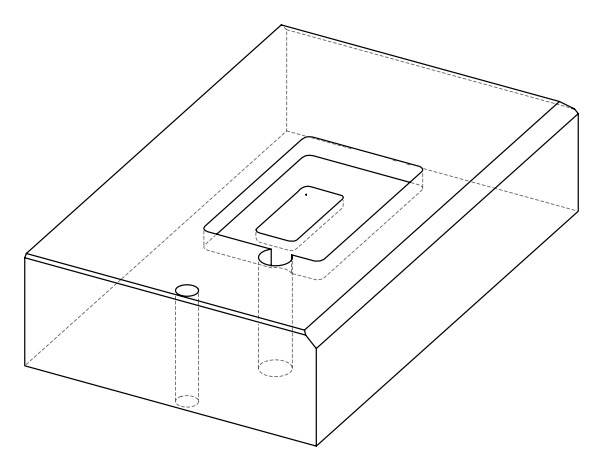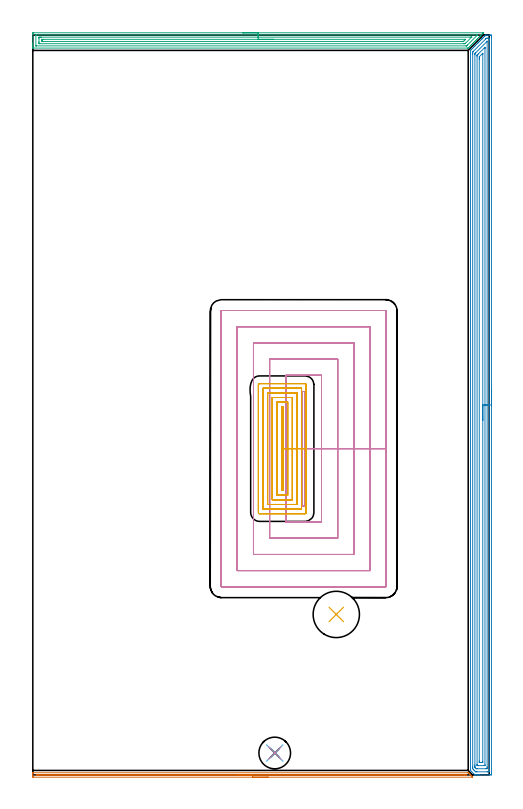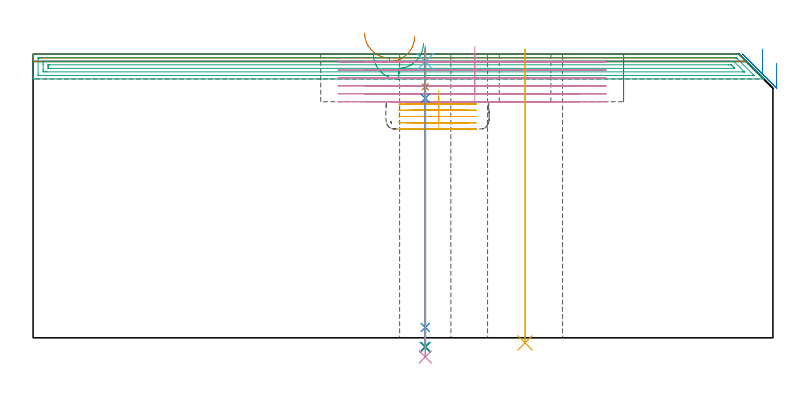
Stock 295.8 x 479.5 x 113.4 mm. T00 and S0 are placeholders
(PLAN: 11 operations, 8 tool changes, 73.6 min)
(1 AREA_MILL | FG_CHAMFER_SURFACE | UGT0205_001 | 4.67 min | 1203 mm3)
(2 AREA_MILL_1 | FG_CHAMFER_SURFACE_1 | UGT0205_001 | 19.31 min | 44334 mm3)
(3 AREA_MILL_2 | FG_CHAMFER_SURFACE_2 | UGT0205_001 | 9.41 min | 14015 mm3)
(4 MILL_RECTANGULAR_POCKET | POCKET_RECTANGULAR_STRAIGHT | UGT0201_103 | Follow Part, ap 3.5, ae 75% | 27.33 min | 443382 mm3)
(5 MILL_RECTANGULAR_POCKET_1 | POCKET_RECTANGULAR_STRAIGHT_1 | UGT0201_089 | Follow Part, ap 2.5, ae 75% | 10.82 min | 41368 mm3)
(6 SPOT_DRILL | STEP1HOLE | NXT0321_9005460120000 | 0.05 min | 134 mm3)
(7 DRILL_BLIND_HOLE_INTO_CENTER | STEP1HOLE | NXT0301_058 | 0.06 min | 561 mm3)
(8 GUN_DRILL_THROUGH_HOLE | STEP1HOLE | UGT0307_005 | 0.54 min | 5471 mm3)
(9 DRILL_TO_ENLARGE_THROUGH_HOLE | STEP1HOLE | NXT0301_101 | 0.48 min | 8773 mm3)
(10 DRILL_TO_ENLARGE_THROUGH_HOLE_1 | STEP1HOLE | UGT0301_050 | 0.49 min | 22373 mm3)
(11 INDEXABLE_INSERT_DRILL_THROUGH_HOLE_FROM_SOLID | STEP1HOLE_1 | NXT0302_031 | 0.47 min | 78974 mm3)
(TOOL UGT0205_001 | Chamfer Mill 20 x 3 x 45 deg. | D20 FL50 Z2)
(TOOL UGT0201_103 | End Mill 14 mm | D14 FL19 Z2)
(TOOL UGT0201_089 | End mill 10 mm | D10 R3 FL22 Z4)
(TOOL NXT0321_9005460120000 | NC Spot Drill, 142deg, 12mm, Carbide, Uncoated | D12 PA142 FL30 Z2)
(TOOL NXT0301_058 | Carbide Drill 8.7mm [860.1-0870-026A1-MM 2214] | D8.7 PA140 FL47 Z2)
(TOOL UGT0307_005 | Gun Drill 8.3 mm | D8.3 PA130 FL24 Z1)
(TOOL NXT0301_101 | Carbide Drill 13mm [860.1-1300-104A1-MM 2214] | D13 PA140 FL123 Z2)
(TOOL UGT0301_050 | Twist Drill 20.5 mm | D20.5 PA118 FL145 Z2)
(TOOL NXT0302_031 | Index. Insert Drill 30mm [880-D3000L32-05] | D30 PA176 FL150 Z2)
(OP 1 AREA_MILL)
G17 G21 G94 G90
T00 M6
G54
G17 G0 G90 X152.55 Y-1.5 S1061 M3
G43 Z123.4 H0
Z120.5
G94 G1 X152.512 Z119.628 F250.
X152.398 Z118.764
X152.209 Z117.912
X151.947 Z117.08
X151.613 Z116.274
X151.21 Z115.5
X150.742 Z114.764
X150.21 Z114.072
X149.621 Z113.429
X148.978 Z112.84
X148.286 Z112.309
X147.55 Z111.84
X146.776 Z111.437
X145.97 Z111.103
X145.138 Z110.841
X144.286 Z110.652
X143.422 Z110.538
X142.55 Z110.5
X0.609
X0.444 Y-1.499 Z110.501
X0.002 Y-1.491 Z110.505
X0. Y-1.263 Z110.734
Y-0.939 Z111.057
Y-0.374 Z111.622
Y-0.05 Z111.945
Y0.598 Z112.598
Y0.991 Z112.991
X0.007 Y1.359 Z113.351
X0.01 Y1.405 Z113.395
X0.159 Y1.4 Z113.4
X281.813
X282.205 Y1.394 Z113.392
X282.278 Y1.322 Z113.322
X282.317 Y1.284 Z113.282
X282.706 Y0.896 Z112.893
X282.762 Y0.839 Z112.836
X282.817 Y0.784 Z112.783
X283.003 Y0.597 Z112.596
X283.059 Y0.543 Z112.54
X283.112 Y0.489 Z112.488
X283.301 Y0.3 Z112.299
X283.355 Y0.246 Z112.243
X283.407 Y0.193 Z112.192
X283.598 Y0.002 Z112.001
X283.651 Y-0.05 Z111.947
X283.702 Y-0.102 Z111.897
X283.896 Y-0.295 Z111.704
X283.948 Y-0.346 Z111.651
X283.998 Y-0.397 Z111.602
X284.193 Y-0.593 Z111.406
X284.244 Y-0.643 Z111.354
X284.293 Y-0.692 Z111.307
X284.491 Y-0.89 Z111.109
X284.541 Y-0.939 Z111.058
X284.682 Y-1.082 Z110.918
X284.788 Y-1.188 Z110.811
X284.985 Y-1.384 Z110.614
X285.086 Y-1.486 Z110.511
X285.088 Y-1.495 Z110.502
X285.086 Y-1.499 Z110.499
X284.866 Y-1.5 Z110.5
X142.55
Y-0.086 Z111.914
X3.323
X2.428 Y-0.084 Z111.916
X2.395 Y-0.081 Z111.919
X2.072 Y-0.05 Z111.95
X2.363 Y-0.018 Z111.982
X2.395 Y-0.017 Z111.983
X3.251 Y-0.014 Z111.986
X279.992
X280.887 Y-0.017 Z111.983
X280.92 Y-0.02 Z111.98
X281.151 Y-0.05 Z111.95
X280.95 Y-0.08 Z111.92
X280.92 Y-0.082 Z111.918
X280.063 Y-0.086 Z111.914
X142.55
X141.678 Z111.952
X140.814 Z112.066
X139.962 Z112.255
X139.13 Z112.517
X138.324 Z112.851
X137.55 Z113.254
X136.814 Z113.723
X136.122 Z114.254
X135.479 Z114.843
X134.89 Z115.486
X134.358 Z116.179
X133.89 Z116.914
X133.487 Z117.688
X133.153 Z118.494
X132.891 Z119.326
X132.702 Z120.178
X132.588 Z121.043
X132.55 Z121.914
G0 Z123.4
M5
M2
(OP 2 AREA_MILL_1)
G17 G21 G94 G90
T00 M6
G54
G17 G0 G90 X297.3 Y249.75 S1061 M3
G43 Z123.4 H0
Z109.8
G94 G1 Y249.712 Z108.928 F250.
Y249.598 Z108.063
Y249.409 Z107.212
Y249.147 Z106.38
Y248.813 Z105.574
Y248.41 Z104.8
Y247.942 Z104.064
Y247.41 Z103.372
Y246.821 Z102.729
Y246.178 Z102.14
Y245.486 Z101.608
Y244.75 Z101.14
Y243.976 Z100.737
Y243.17 Z100.403
Y242.338 Z100.141
Y241.486 Z99.952
Y240.622 Z99.838
Y239.75 Z99.8
Y0.947
X297.299 Y0.626 Z99.801
X297.294 Y0.059 Z99.804
X297.292 Y0.008 Z99.806
X296.73 Y0.004 Z100.368
X296.106 Y0. Z100.991
X289.61 Z107.484
X289.077 Z108.02
X288.72 Z108.376
X288.187 Z108.909
X287.83 Z109.265
X286.851 Z110.249
X286.592 Y0.01 Z110.504
X286.495 Y0.105 Z110.602
X286.42 Y0.179 Z110.678
X283.795 Y2.806 Z113.303
X283.706 Y2.898 Z113.392
X283.7 Y3.308 Z113.4
Y469.488
X283.704 Y469.595 Z113.389
X283.745 Y469.647 Z113.351
X284.087 Y469.987 Z113.013
X284.715 Y470.617 Z112.381
X284.928 Y470.829 Z112.171
X284.965 Y470.865 Z112.135
X285.605 Y471.507 Z111.491
X285.843 Y471.744 Z111.256
X286.495 Y472.397 Z110.601
X286.716 Y472.617 Z110.383
X287.385 Y473.287 Z109.711
X287.6 Y473.5 Z109.5
X288.275 Y474.177 Z108.821
X288.478 Y474.378 Z108.622
X288.504 Y474.404 Z108.596
X289.165 Y475.067 Z107.931
X289.356 Y475.256 Z107.744
X289.398 Y475.298 Z107.702
X290.055 Y475.957 Z107.042
X290.234 Y476.135 Z106.865
X290.292 Y476.192 Z106.808
X290.945 Y476.847 Z106.152
X291.113 Y477.013 Z105.987
X291.186 Y477.086 Z105.914
X291.835 Y477.736 Z105.262
X291.991 Y477.891 Z105.109
X292.08 Y477.98 Z105.02
X292.725 Y478.626 Z104.372
X292.869 Y478.769 Z104.231
X292.974 Y478.874 Z104.126
X293.17 Y479.071 Z103.928
X293.271 Y479.172 Z103.827
X293.477 Y479.378 Z103.622
X293.571 Y479.47 Z103.527
X293.603 Y479.493 Z103.496
X293.615 Y479.5 Z103.484
X294.95 Z102.145
X296.196 Z100.901
X296.73 Y479.497 Z100.365
X297.291 Y479.492 Z99.805
X297.293 Y479.44 Z99.803
X297.299 Y478.874 Z99.801
X297.3 Y478.301 Z99.8
Y239.75
X295.886 Z101.214
Y3.262
X295.882 Y2.414 Z101.218
X295.88 Y2.373 Z101.22
X295.84 Y2.01 Z101.26
X295.359 Y2.002 Z101.741
X294.95 Y2.001 Z102.15
X294.472 Y2. Z102.628
X287.83 Y2.001 Z109.27
X287.349 Y2.003 Z109.751
X287.147 Y2.01 Z109.953
X287.043 Y2.018 Z110.057
X286.94 Y2.117 Z110.16
X286.637 Y2.414 Z110.463
X286.05 Y3. Z111.05
X285.744 Y3.308 Z111.356
X285.16 Y3.901 Z111.94
X285.121 Y4.202 Z111.979
X285.118 Y4.244 Z111.982
X285.114 Y5.096 Z111.986
Y5.142
Y467.299
X285.117 Y468.147 Z111.983
X285.119 Y468.188 Z111.981
X285.16 Y468.599 Z111.94
X285.378 Y468.823 Z111.722
X285.591 Y469.041 Z111.509
X293.402 Y476.853 Z103.698
X293.637 Y477.086 Z103.463
X293.853 Y477.294 Z103.247
X294.06 Y477.49 Z103.04
X294.54 Y477.497 Z102.56
X294.95 Y477.498 Z102.15
X295.431 Y477.497 Z101.669
X295.84 Y477.49 Z101.26
X295.88 Y477.086 Z101.22
X295.883 Y477.043 Z101.217
X295.886 Y476.192 Z101.214
Y476.146
Y239.75
X294.472 Z102.628
X294.471 Y5.096 Z102.629
X294.469 Y4.685 Z102.631
X294.464 Y4.202 Z102.636
X294.455 Y4.01 Z102.645
X294.258 Y4.003 Z102.842
X294.06 Y4.001 Z103.04
X293.371 Y4. Z103.729
X288.031 Z109.069
X287.83 Y4.002 Z109.27
X287.629 Y4.007 Z109.471
X287.5 Y4.011 Z109.6
X287.433 Y4.073 Z109.667
X287.299 Y4.202 Z109.801
X286.94 Y4.561 Z110.16
X286.675 Y4.832 Z110.425
X286.545 Y4.966 Z110.555
X286.536 Y5.096 Z110.565
X286.531 Y5.506 Z110.569
X286.529 Y5.99 Z110.571
Y6.403
Y466.772
X286.531 Y467.253 Z110.569
X286.534 Y467.459 Z110.566
X286.535 Y467.508 Z110.565
X286.553 Y467.542 Z110.547
X286.601 Y467.593 Z110.499
X286.94 Y467.94 Z110.16
X287.043 Y468.044 Z110.057
X294.361 Y475.362 Z102.739
X294.418 Y475.416 Z102.682
X294.458 Y475.45 Z102.642
X294.467 Y475.455 Z102.633
X294.468 Y475.452 Z102.632
X294.47 Y475.424 Z102.63
X294.471 Y475.355 Z102.629
X294.472 Y475.298 Z102.628
Y239.75
X293.057 Z104.043
Y6.883
X293.051 Y6.109 Z104.049
X293.043 Y6.01 Z104.057
X292.939 Y6.007 Z104.161
X292.72 Y6.003 Z104.38
X292.28 Y6. Z104.82
X288.72 Z108.38
X288.277 Y6.003 Z108.823
X288.06 Y6.007 Z109.04
X287.958 Y6.01 Z109.142
X287.95 Y6.08 Z109.15
X287.943 Y6.77 Z109.157
Y6.883
Y465.465
X287.944 Y466.245 Z109.156
X287.946 Y466.359 Z109.154
X287.95 Y466.455 Z109.15
X287.958 Y466.498 Z109.142
X287.994 Y466.537 Z109.106
X288.114 Y466.662 Z108.986
X288.265 Y466.816 Z108.835
X288.701 Y467.253 Z108.399
X292.82 Y471.371 Z104.28
X292.925 Y471.475 Z104.175
X293.019 Y471.563 Z104.081
X293.048 Y471.588 Z104.052
X293.051 Z104.049
X293.053 Y471.566 Z104.047
X293.055 Y471.475 Z104.045
X293.057 Y470.942 Z104.043
Y470.829
Y239.75
X291.643 Z105.457
Y8.671
X291.641 Y8.419 Z105.459
X291.637 Y8.163 Z105.463
X291.634 Y8.01 Z105.466
X291.557 Y8.007 Z105.543
X291.39 Y8.003 Z105.71
X291.168 Y8. Z105.932
X290.5 Z106.6
X290.278 Z106.822
X289.61 Y8.003 Z107.49
X289.382 Y8.007 Z107.718
X289.363 Y8.018 Z107.737
X289.361 Y8.027 Z107.739
X289.358 Y8.671 Z107.742
X289.357 Y8.925 Z107.743
Y463.931
X289.359 Y464.571 Z107.741
X289.36 Y464.822 Z107.74
X289.37 Y465.465 Z107.73
X289.489 Y465.587 Z107.611
X289.61 Y465.711 Z107.49
X291.39 Y467.491 Z105.71
X291.51 Y467.607 Z105.59
X291.591 Y467.682 Z105.509
X291.637 Y467.721 Z105.463
X291.638 Y467.676 Z105.462
X291.641 Y467.507 Z105.459
X291.643 Y467.253 Z105.457
Y466.999
Y239.75
Y238.878 Z105.495
Y238.014 Z105.609
Y237.162 Z105.798
Y236.33 Z106.06
Y235.524 Z106.394
Y234.75 Z106.797
Y234.014 Z107.265
Y233.322 Z107.796
Y232.679 Z108.386
Y232.09 Z109.029
Y231.558 Z109.721
Y231.09 Z110.457
Y230.687 Z111.231
Y230.353 Z112.037
Y230.091 Z112.869
Y229.902 Z113.72
Y229.788 Z114.585
Y229.75 Z115.457
G0 Z123.4
M5
M2
(OP 3 AREA_MILL_2)
G17 G21 G94 G90
T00 M6
G54
G17 G0 G90 X136.05 Y481. S1061 M3
G43 Z123.4 H0
Z113.5
G94 G1 X136.088 Z112.628 F250.
X136.202 Z111.763
X136.391 Z110.912
X136.653 Z110.08
X136.987 Z109.274
X137.39 Z108.5
X137.858 Z107.764
X138.39 Z107.072
X138.979 Z106.429
X139.622 Z105.84
X140.314 Z105.308
X141.05 Z104.84
X141.824 Z104.437
X142.63 Z104.103
X143.462 Z103.841
X144.314 Z103.652
X145.178 Z103.538
X146.05 Z103.5
X291.845
X292.091 Y480.998 Z103.501
X292.092 Y480.997 Z103.502
X292.091 Y480.991 Z103.508
X291.794 Y480.694 Z103.806
X291.583 Y480.481 Z104.015
X290.961 Y479.861 Z104.639
X290.902 Y479.801 Z104.698
X290.697 Y479.595 Z104.901
X290.092 Y478.992 Z105.507
X290.009 Y478.909 Z105.59
X289.811 Y478.709 Z105.787
X289.224 Y478.124 Z106.376
X289.117 Y478.016 Z106.482
X288.924 Y477.823 Z106.673
X288.355 Y477.255 Z107.245
X288.225 Y477.124 Z107.374
X288.038 Y476.936 Z107.56
X287.487 Y476.387 Z108.113
X287.152 Y476.05 Z108.446
X286.618 Y475.518 Z108.982
X286.266 Y475.164 Z109.332
X285.749 Y474.649 Z109.85
X285.379 Y474.278 Z110.219
X284.881 Y473.781 Z110.719
X284.493 Y473.391 Z111.105
X284.012 Y472.912 Z111.588
X283.607 Y472.505 Z111.991
X283.144 Y472.044 Z112.456
X282.721 Y471.619 Z112.878
X282.203 Y471.104 Z113.396
X282.2 Y471.103 Z113.397
X281.681 Y471.1 Z113.4
X0.157
X0.01 Y471.103 Z113.388
X0.008 Y471.125 Z113.366
X0. Y471.466 Z113.033
Y471.88 Z112.619
Y472.505 Z111.99
Y473.704 Z110.793
Y474.278 Z110.216
Y480.194 Z104.303
X0.003 Y480.481 Z104.016
X0.008 Y480.992 Z103.506
X0.087 Y480.994 Z103.503
X0.604 Y481. Z103.5
X146.05
Y479.586 Z104.914
X287.937
X288.135 Y479.581 Z104.919
X288.217 Y479.579 Z104.921
X288.202 Y479.558 Z104.942
X288.177 Y479.529 Z104.971
X288.087 Y479.437 Z105.063
X288.013 Y479.362 Z105.138
X281.681 Y473.031 Z111.469
X281.416 Y472.768 Z111.732
X281.203 Y472.561 Z111.939
X281.166 Y472.528 Z111.972
X281.119 Y472.521 Z111.979
X281.009 Y472.518 Z111.982
X280.789 Y472.514 Z111.986
X2.388
X2.166 Y472.516 Z111.984
X2.06 Y472.519 Z111.981
X2.016 Y472.521 Z111.979
X2.01 Y472.552 Z111.948
X2.005 Y472.649 Z111.851
X2.001 Y472.89 Z111.61
Y479.093 Z105.407
X2.008 Y479.48 Z105.02
X2.012 Y479.579 Z104.921
X2.058 Y479.582 Z104.918
X2.167 Y479.584 Z104.916
X2.388 Y479.586 Z104.914
X146.05
Y478.172 Z106.328
X283.466 Y478.171 Z106.329
X284.007
X284.136 Y478.169 Z106.331
X284.358 Y478.164 Z106.336
Y478.162 Z106.338
Y478.159 Z106.341
X280.477 Y474.278 Z110.222
X280.184 Y473.992 Z110.508
X280.14 Y473.951 Z110.549
X280.112 Y473.935 Z110.565
X280.072 Y473.934 Z110.566
X279.896 Y473.931 Z110.569
X279.355 Y473.929 Z110.571
X279.004 Y473.928 Z110.572
X4.524 Y473.929 Z110.571
X4.173 Y473.931 Z110.569
X4.056 Y473.933 Z110.567
X4.022 Y473.935 Z110.565
X4.01 Y473.992 Z110.508
X4.006 Y474.106 Z110.394
X4.002 Y474.278 Z110.222
X4. Y474.449 Z110.051
Y475.164 Z109.336
Y477.108 Z107.392
X4.001 Y477.823 Z106.677
X4.003 Y477.991 Z106.509
X4.01 Y478.159 Z106.341
X4.173 Y478.165 Z106.335
X4.716 Y478.17 Z106.33
X5.065 Y478.171 Z106.329
X5.606 Y478.172 Z106.328
X146.05
Y476.757 Z107.743
X280.077
X280.412 Y476.755 Z107.745
X280.465 Y476.753 Z107.747
X280.488 Y476.751 Z107.749
X280.481 Y476.741 Z107.759
X280.424 Y476.677 Z107.823
X280.356 Y476.605 Z107.895
X280.293 Y476.542 Z107.958
X279.849 Y476.097 Z108.403
X279.404 Y475.653 Z108.847
X279.269 Y475.521 Z108.979
X279.159 Y475.416 Z109.084
X279.088 Y475.35 Z109.15
X279.004 Y475.347 Z109.153
X278.822 Y475.345 Z109.155
X278.112 Y475.343 Z109.157
X277.932
X6.669
X6.09 Y475.346 Z109.154
X6.023 Y475.349 Z109.151
X6.01 Y475.351 Z109.149
X6.007 Y475.37 Z109.13
X6.003 Y475.418 Z109.082
X6.001 Y475.615 Z108.885
X6. Y476.008 Z108.492
Y476.05 Z108.45
X6.002 Y476.472 Z108.028
X6.006 Y476.683 Z107.817
X6.01 Y476.734 Z107.766
X6.014 Y476.751 Z107.749
X6.037 Y476.752 Z107.748
X6.14 Y476.755 Z107.745
X6.85 Y476.757 Z107.743
X7.03
X146.05
X146.922 Z107.781
X147.786 Z107.895
X148.638 Z108.083
X149.47 Z108.346
X150.276 Z108.68
X151.05 Z109.082
X151.786 Z109.551
X152.478 Z110.082
X153.121 Z110.672
X153.71 Z111.315
X154.242 Z112.007
X154.71 Z112.743
X155.113 Z113.516
X155.447 Z114.322
X155.709 Z115.154
X155.898 Z116.006
X156.012 Z116.871
X156.05 Z117.743
G0 Z123.4
M5
M2
(OP 4 MILL_RECTANGULAR_POCKET)
G17 G21 G94 G90
T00 M6
G54
G17 G0 G90 X176.6 Y188.436 S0 M3
G43 Z123.4 H0
Z116.4
G94 G1 Y211.45 Z110.233 F250.
Y248.5 F500.
X174.5
Y174.4
X176.6
Y211.45
X187.1
Y259.
X164.
Y163.9
X187.1
Y211.45
X197.6
Y269.5
X153.5
Y153.4
X186.395
X197.6
Y211.45
X208.1
Y280.
X143.
Y142.9
X186.395
X208.1
Y211.45
X218.6
Y290.5
X132.5
Y132.4
X218.6
Y211.45
X229.1
Y300.6
G3 X228.7 Y301. R0.4
G1 X122.4
G3 X122. Y300.6 R0.4
G1 Y122.3
G3 X122.4 Y121.9 R0.4
G1 X228.7
G3 X229.1 Y122.3 R0.4
G1 Y211.45
Y212.45
G0 X176.6 Y188.436 Z113.233
G1 Y211.45 Z107.067 F250.
Y248.5 F500.
X174.5
Y174.4
X176.6
Y211.45
X187.1
Y259.
X164.
Y163.9
X187.1
Y211.45
X197.6
Y269.5
X153.5
Y153.4
X186.395
X197.6
Y211.45
X208.1
Y280.
X143.
Y142.9
X186.395
X208.1
Y211.45
X218.6
Y290.5
X132.5
Y132.4
X218.6
Y211.45
X229.1
Y300.6
G3 X228.7 Y301. R0.4
G1 X122.4
G3 X122. Y300.6 R0.4
G1 Y122.3
G3 X122.4 Y121.9 R0.4
G1 X228.7
G3 X229.1 Y122.3 R0.4
G1 Y211.45
Y212.45
G0 X176.6 Y188.436 Z110.067
G1 Y211.45 Z103.9 F250.
Y248.5 F500.
X174.5
Y174.4
X176.6
Y211.45
X187.1
Y259.
X164.
Y163.9
X187.1
Y211.45
X197.6
Y269.5
X153.5
Y153.4
X186.395
X197.6
Y211.45
X208.1
Y280.
X143.
Y142.9
X186.395
X208.1
Y211.45
X218.6
Y290.5
X132.5
Y132.4
X218.6
Y211.45
X229.1
Y300.6
G3 X228.7 Y301. R0.4
G1 X122.4
G3 X122. Y300.6 R0.4
G1 Y122.3
G3 X122.4 Y121.9 R0.4
G1 X228.7
G3 X229.1 Y122.3 R0.4
G1 Y211.45
Y212.45
G0 X176.6 Y188.436 Z106.9
G1 Y211.45 Z100.733 F250.
Y248.5 F500.
X174.5
Y174.4
X176.6
Y211.45
X187.1
Y259.
X164.
Y163.9
X187.1
Y211.45
X197.6
Y269.5
X153.5
Y153.4
X186.395
X197.6
Y211.45
X208.1
Y280.
X143.
Y142.9
X186.395
X208.1
Y211.45
X218.6
Y290.5
X132.5
Y132.4
X218.6
Y211.45
X229.1
Y300.6
G3 X228.7 Y301. R0.4
G1 X122.4
G3 X122. Y300.6 R0.4
G1 Y122.3
G3 X122.4 Y121.9 R0.4
G1 X228.7
G3 X229.1 Y122.3 R0.4
G1 Y211.45
Y212.45
G0 X176.6 Y188.436 Z103.733
G1 Y211.45 Z97.567 F250.
Y248.5 F500.
X174.5
Y174.4
X176.6
Y211.45
X187.1
Y259.
X164.
Y163.9
X187.1
Y211.45
X197.6
Y269.5
X153.5
Y153.4
X186.395
X197.6
Y211.45
X208.1
Y280.
X143.
Y142.9
X186.395
X208.1
Y211.45
X218.6
Y290.5
X132.5
Y132.4
X218.6
Y211.45
X229.1
Y300.6
G3 X228.7 Y301. R0.4
G1 X122.4
G3 X122. Y300.6 R0.4
G1 Y122.3
G3 X122.4 Y121.9 R0.4
G1 X228.7
G3 X229.1 Y122.3 R0.4
G1 Y211.45
Y212.45
G0 X176.6 Y188.436 Z100.567
G1 Y211.45 Z94.4 F250.
Y248.5 F500.
X174.5
Y174.4
X176.6
Y211.45
X187.1
Y259.
X164.
Y163.9
X187.1
Y211.45
X197.6
Y269.5
X153.5
Y153.4
X186.395
X197.6
Y211.45
X208.1
Y280.
X143.
Y142.9
X186.395
X208.1
Y211.45
X218.6
Y290.5
X132.5
Y132.4
X218.6
Y211.45
X229.1
Y300.6
G3 X228.7 Y301. R0.4
G1 X122.4
G3 X122. Y300.6 R0.4
G1 Y122.3
G3 X122.4 Y121.9 R0.4
G1 X228.7
G3 X229.1 Y122.3 R0.4
G1 Y211.45
Y212.45
G0 Z123.4
M5
M2
(OP 5 MILL_RECTANGULAR_POCKET_1)
G17 G21 G94 G90
T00 M6
G54
G17 G0 G90 X162.2 Y190.955 S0 M3
G43 Z123.4 H0
Z98.958
G94 G1 Y211.45 Z93.467 F250.
Y238.6 F500.
X161.2
Y184.3
X162.2
Y211.45
X165.2
Y241.6
X158.2
Y181.3
X165.2
Y211.45
X168.2
Y244.6
X155.2
Y178.3
X168.2
Y211.45
X171.2
Y247.6
X152.2
Y175.3
X171.2
Y211.45
X174.2
Y250.6
X149.2
Y172.3
X174.2
Y211.45
X177.2
Y252.8
G3 X176.4 Y253.6 R0.8
G1 X147.
G3 X146.2 Y252.8 R0.8
G1 Y170.1
G3 X147. Y169.3 R0.8
G1 X176.4
G3 X177.2 Y170.1 R0.8
G1 Y211.45
Y212.45
G0 X162.2 Y190.955 Z96.467
G1 Y211.45 Z90.975 F250.
Y238.6 F500.
X161.2
Y184.3
X162.2
Y211.45
X165.2
Y241.6
X158.2
Y181.3
X165.2
Y211.45
X168.2
Y244.6
X155.2
Y178.3
X168.2
Y211.45
X171.2
Y247.6
X152.2
Y175.3
X171.2
Y211.45
X174.2
Y250.6
X149.2
Y172.3
X174.2
Y211.45
X177.2
Y252.8
G3 X176.4 Y253.6 R0.8
G1 X147.
G3 X146.2 Y252.8 R0.8
G1 Y170.1
G3 X147. Y169.3 R0.8
G1 X176.4
G3 X177.2 Y170.1 R0.8
G1 Y211.45
Y212.45
G0 X162.2 Y190.955 Z93.975
G1 Y211.45 Z88.483 F250.
Y238.6 F500.
X161.2
Y184.3
X162.2
Y211.45
X165.2
Y241.6
X158.2
Y181.3
X165.2
Y211.45
X168.2
Y244.6
X155.2
Y178.3
X168.2
Y211.45
X171.2
Y247.6
X152.2
Y175.3
X171.2
Y211.45
X174.2
Y250.6
X149.2
Y172.3
X174.2
Y211.45
X177.2
Y252.8
G3 X176.4 Y253.6 R0.8
G1 X147.
G3 X146.2 Y252.8 R0.8
G1 Y170.1
G3 X147. Y169.3 R0.8
G1 X176.4
G3 X177.2 Y170.1 R0.8
G1 Y211.45
Y212.45
G0 X162.2 Y190.955 Z91.483
G1 Y211.45 Z85.992 F250.
Y238.6 F500.
X161.2
Y184.3
X162.2
Y211.45
X165.2
Y241.6
X158.2
Y181.3
X165.2
Y211.45
X168.2
Y244.6
X155.2
Y178.3
X168.2
Y211.45
X171.2
Y247.6
X152.2
Y175.3
X171.2
Y211.45
X174.2
Y250.6
X149.2
Y172.3
X174.2
Y211.45
X177.2
Y252.8
G3 X176.4 Y253.6 R0.8
G1 X147.
G3 X146.2 Y252.8 R0.8
G1 Y170.1
G3 X147. Y169.3 R0.8
G1 X176.4
G3 X177.2 Y170.1 R0.8
G1 Y211.45
Y212.45
G0 X162.2 Y190.955 Z88.992
G1 Y211.45 Z83.5 F250.
Y238.6 F500.
X161.2
Y184.3
X162.2
Y211.45
X165.2
Y241.6
X158.2
Y181.3
X165.2
Y211.45
X168.2
Y244.6
X155.2
Y178.3
X168.2
Y211.45
X171.2
Y247.6
X152.2
Y175.3
X171.2
Y211.45
X174.2
Y250.6
X149.2
Y172.3
X174.2
Y211.45
X177.2
Y252.8
G3 X176.4 Y253.6 R0.8
G1 X147.
G3 X146.2 Y252.8 R0.8
G1 Y170.1
G3 X147. Y169.3 R0.8
G1 X176.4
G3 X177.2 Y170.1 R0.8
G1 Y211.45
Y212.45
G0 Z123.4
M5
M2
(OP 6 SPOT_DRILL)
G17 G21 G94 G90
T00 M6
G54
G17 G0 G90 X156.8 Y14.2 S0 M3
G43 Z123.4 H0
G94 G81 G98 Z110.4 F250. R116.4
G80
M5
M2
(OP 7 DRILL_BLIND_HOLE_INTO_CENTER)
G17 G21 G94 G90
T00 M6
G54
G17 G0 G90 X156.8 Y14.2 S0 M3
G43 Z123.4 H1
G94 G81 G98 Z100.35 F250. R115.4
G80
M5
M2
(OP 8 GUN_DRILL_THROUGH_HOLE)
G17 G21 G94 G90
T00 M6
G54
G17 G0 G90 X156.8 Y14.2 M8
G43 Z123.4 H0
Z110.156
S716 M3
G94 G1 Z95.775 F125. M26
G4 X.084
Z4.15 F250.
G4 X.084
Z-3.435 F125.
G4 X.084
M5
M9
G0 Z110.156
Z123.4
M2
(OP 9 DRILL_TO_ENLARGE_THROUGH_HOLE)
G17 G21 G94 G90
T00 M6
G54
G17 G0 G90 X156.8 Y14.2 S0 M3
G43 Z123.4 H1
G94 G73 G98 Z-3.866 F250. Q11.727 R115.4
G80
M5
M2
(OP 10 DRILL_TO_ENLARGE_THROUGH_HOLE_1)
G17 G21 G94 G90
T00 M6
G54
G17 G0 G90 X156.8 Y14.2 S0 M3
G43 Z123.4 H0
G94 G73 G98 Z-7.659 F250. Q20.176 R115.4
G80
M5
M2
(OP 11 INDEXABLE_INSERT_DRILL_THROUGH_HOLE_FROM_SOLID)
G17 G21 G94 G90
T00 M6
G54
G17 G0 G90 X196.7 Y104. S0 M3
G43 Z123.4 H1
G94 G81 G98 Z-2.024 F250. R115.4
G80
M5
M2
